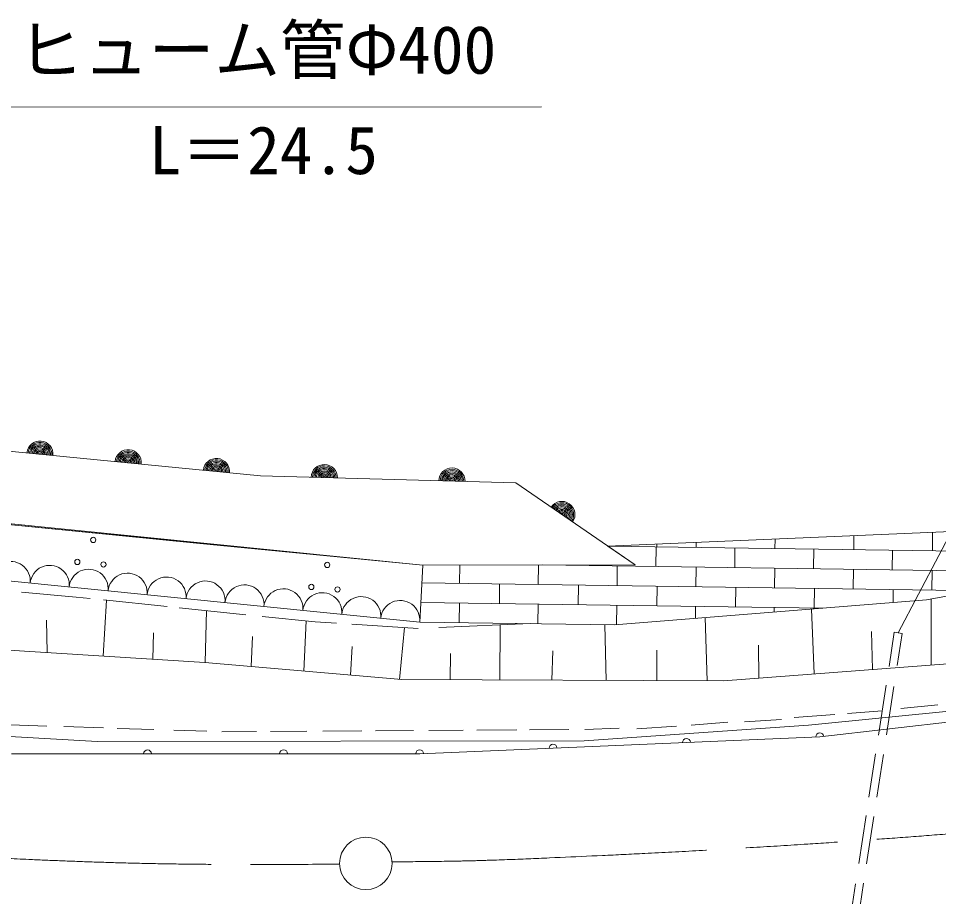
# Model space of a CAD drawing. Units: millimetres, scale not verified. Extents: x 40000 to 680000, y 20000 to 380000.
# Drawn here: x 245033 to 280102, y 274034 to 307510 of the extents above; entities that cross this region are included whole.
import ezdxf
from ezdxf.enums import TextEntityAlignment as Align

# ---------------------------------------------------------------- set-up
doc = ezdxf.new("R2010")
doc.units = ezdxf.units.MM
doc.header["$LTSCALE"] = 1000
doc.linetypes.add('CHAIN', pattern=[18.5, 12, -1.5, 3.5, -1.5])
for name, color, linetype, lineweight in [('M-BGD', 7, 'Continuous', 13), ('M-BMK', 2, 'CHAIN', 13), ('M-BMK-SRVR', 3, 'Continuous', 13), ('M-STR-STR3', 7, 'Continuous', 13)]:
    doc.layers.add(name, color=color, linetype=linetype, lineweight=lineweight)
doc.styles.add('ＭＳ ゴシック', font='')
doc.styles.get('ＭＳ ゴシック').set_extended_font_data('MS Gothic')

msp = doc.modelspace()

# ---------------------------------------------------------------- linework, layer by layer
at = {"layer": 'M-BGD'}
for p, q in [((260449, 286671), (218680, 290849)), ((244172, 291065), (254261, 290071)), ((254261, 290071), (263985, 289805)), ((263985, 289805), (268539, 286681)), ((236932, 288971), (251821, 287507)), ((260449, 286671), (236932, 288971)), ((260327, 284496), (220250, 288516)), ((220250, 288516), (260327, 284496)), ((220250, 288516), (260327, 284496)), ((260327, 284496), (220250, 288516)), ((285116, 288140), (267503, 287392)), ((285116, 288140), (267503, 287392)), ((279642, 285341), (293681, 287928)), ((279642, 285341), (293681, 287928)), ((279867, 287220), (279876, 287918)), ((273867, 287306), (273871, 287662)), ((276867, 287268), (276874, 287790)), ((251821, 287507), (260449, 286671)), ((267503, 287392), (289118, 287087)), ((267503, 287392), (268539, 286681)), ((267867, 287392), (267867, 287407)), ((269332, 286622), (269342, 287372)), ((269367, 287373), (269368, 287471)), ((270867, 287344), (270869, 287535)), ((272332, 286574), (272342, 287324)), ((275332, 286536), (275342, 287286)), ((278332, 286488), (278342, 287238)), ((260449, 286671), (260327, 284496)), ((260327, 284496), (260449, 286671)), ((260327, 284496), (260449, 286671)), ((260449, 286671), (260327, 284496)), ((268539, 286681), (260449, 286671)), ((268539, 286681), (260449, 286671)), ((261848, 285978), (261857, 286673)), ((264848, 285930), (264857, 286677)), ((265023, 286677), (285336, 286390)), ((265607, 286670), (265607, 286677)), ((267107, 286651), (267108, 286679)), ((267848, 285892), (267857, 286642)), ((270848, 285844), (270857, 286594)), ((273848, 285806), (273857, 286556)), ((276848, 285768), (276857, 286518)), ((279848, 285720), (279857, 286470)), ((260411, 285992), (281555, 285693)), ((263364, 285207), (263373, 285957)), ((266364, 285159), (266374, 285909)), ((269364, 285121), (269374, 285871)), ((272364, 285073), (272374, 285823)), ((247236, 285451), (245148, 285644)), ((275364, 285035), (275374, 285785)), ((278367, 285239), (278374, 285737)), ((247773, 285395), (247236, 285451)), ((248269, 283202), (248386, 285331)), ((250697, 285091), (248274, 285343)), ((260369, 285242), (275691, 285026)), ((261829, 284478), (261838, 285228)), ((264829, 284434), (264838, 285180)), ((267756, 284393), (279642, 285341)), ((267756, 284393), (279642, 285341)), ((267829, 284399), (267838, 285142)), ((279820, 282858), (279818, 285372)), ((253705, 284779), (251163, 285043)), ((252150, 282954), (252197, 284935)), ((270833, 284639), (270838, 285094)), ((273836, 284878), (273838, 285056)), ((275362, 282522), (275254, 284991)), ((275338, 284998), (275338, 285037)), ((246134, 283338), (246100, 284565)), ((256343, 284504), (254324, 284714)), ((255909, 282628), (255999, 284540)), ((257160, 284453), (256343, 284504)), ((260269, 284256), (257746, 284416)), ((260327, 284496), (267756, 284393)), ((260327, 284496), (267756, 284393)), ((260329, 284497), (260329, 284546)), ((261053, 284290), (264546, 284438)), ((261079, 284486), (261079, 284487)), ((262579, 284465), (262579, 284468)), ((271282, 282263), (271209, 284669)), ((250159, 283081), (250177, 284083)), ((259562, 282311), (259752, 284289)), ((263378, 282291), (263393, 284389)), ((267439, 282277), (267388, 284398)), ((277582, 282690), (277547, 284134)), ((278212, 282804), (278413, 284109)), ((278413, 284109), (278709, 284063)), ((278521, 282838), (278709, 284063)), ((239854, 283739), (252132, 282955)), ((253902, 282802), (253954, 283951)), ((257695, 282473), (257747, 283570)), ((265367, 282284), (265400, 283408)), ((269360, 282270), (269360, 283427)), ((273253, 282363), (273236, 283613)), ((261490, 282297), (261506, 283305)), ((252132, 282955), (259643, 282304)), ((271903, 282261), (280458, 282907)), ((259643, 282304), (271903, 282261)), ((290074, 282054), (275144, 280569)), ((277809, 280184), (278102, 282089)), ((278115, 280201), (278399, 282047)), ((290838, 281862), (275576, 280124)), ((278660, 281205), (280067, 281346)), ((248033, 279941), (228592, 281062)), ((276148, 280977), (274597, 280863)), ((277951, 281110), (276627, 281012)), ((246113, 280535), (244371, 280593)), ((275144, 280569), (266601, 279975)), ((272073, 280677), (270676, 280566)), ((274120, 280786), (272703, 280698)), ((248272, 280464), (246767, 280514)), ((250191, 280401), (248798, 280447)), ((252217, 280334), (250954, 280375)), ((254113, 280323), (252784, 280315)), ((256031, 280335), (254636, 280326)), ((258123, 280348), (256641, 280339)), ((260085, 280360), (258646, 280351)), ((261981, 280372), (260673, 280364)), ((264029, 280385), (262504, 280375)), ((266013, 280397), (264509, 280388)), ((267930, 280456), (266623, 280401)), ((270109, 280533), (268606, 280434)), ((266601, 279975), (248033, 279941)), ((275576, 280124), (260326, 279482)), ((260326, 279482), (244769, 279472)), ((277447, 277830), (277701, 279480)), ((277749, 277825), (277999, 279448)), ((277056, 275294), (277339, 277128)), ((277358, 275282), (277636, 277086)), ((276665, 272746), (276937, 274520)), ((276963, 272714), (277245, 274546))]:
    msp.add_line(p, q, dxfattribs=at)
for centre in [(247884, 287629), (247279, 286790), (248274, 286695), (256803, 286677), (256198, 285838), (257194, 285743)]:
    msp.add_circle(centre, 100, dxfattribs=at)
for centre, radius, start, end in [((245854, 290899), 500, 354.3779, 174.3779), ((245854, 290899), 500, 354.3779, 174.3779), ((245854, 290899), 450, 354.3779, 174.3779), ((245854, 290899), 400, 354.3779, 174.3779), ((245854, 290899), 350, 354.3779, 174.3779), ((245854, 290899), 300, 354.3779, 174.3779), ((245854, 290899), 250, 354.3779, 174.3779), ((245854, 290899), 200, 354.3779, 174.3779), ((245854, 290899), 150, 354.3779, 174.3779), ((245854, 290899), 100, 354.3779, 174.3779), ((245854, 290899), 50, 354.3779, 174.3779), ((249217, 290568), 500, 354.3779, 174.3779), ((249217, 290568), 500, 354.3779, 174.3779), ((249217, 290568), 450, 354.3779, 174.3779), ((249217, 290568), 400, 354.3779, 174.3779), ((249217, 290568), 350, 354.3779, 174.3779), ((249217, 290568), 300, 354.3779, 174.3779), ((249217, 290568), 250, 354.3779, 174.3779), ((249217, 290568), 200, 354.3779, 174.3779), ((252579, 290237), 500, 354.3779, 174.3779), ((252579, 290237), 500, 354.3779, 174.3779), ((249217, 290568), 150, 354.3779, 174.3779), ((249217, 290568), 100, 354.3779, 174.3779), ((249217, 290568), 50, 354.3779, 174.3779), ((252579, 290237), 450, 354.3779, 174.3779), ((252579, 290237), 400, 354.3779, 174.3779), ((252579, 290237), 350, 354.3779, 174.3779), ((252579, 290237), 300, 354.3779, 174.3779), ((252579, 290237), 250, 354.3779, 174.3779), ((252579, 290237), 200, 354.3779, 174.3779), ((252579, 290237), 150, 354.3779, 174.3779), ((256692, 290005), 500, 358.4314, 178.4314), ((256692, 290005), 500, 358.4314, 178.4314), ((256692, 290005), 450, 358.4314, 178.4314), ((256692, 290005), 400, 358.4314, 178.4314), ((261554, 289872), 500, 358.4314, 178.4314), ((261554, 289872), 500, 358.4314, 178.4314), ((252579, 290237), 100, 354.3779, 174.3779), ((252579, 290237), 50, 354.3779, 174.3779), ((256692, 290005), 350, 358.4314, 178.4314), ((256692, 290005), 300, 358.4314, 178.4314), ((256692, 290005), 250, 358.4314, 178.4314), ((256692, 290005), 200, 358.4314, 178.4314), ((256692, 290005), 150, 358.4314, 178.4314), ((256692, 290005), 100, 358.4314, 178.4314), ((256692, 290005), 50, 358.4314, 178.4314), ((261554, 289872), 450, 358.4314, 178.4314), ((261554, 289872), 400, 358.4314, 178.4314), ((261554, 289872), 350, 358.4314, 178.4314), ((261554, 289872), 300, 358.4314, 178.4314), ((261554, 289872), 250, 358.4314, 178.4314), ((261554, 289872), 200, 358.4314, 178.4314), ((261554, 289872), 150, 358.4314, 178.4314), ((261554, 289872), 100, 358.4314, 178.4314), ((261554, 289872), 50, 358.4314, 178.4314), ((265744, 288599), 500, 325.5441, 145.5441), ((265744, 288599), 500, 325.5441, 145.5441), ((265744, 288599), 450, 325.5441, 145.5441), ((265744, 288599), 400, 325.5441, 145.5441), ((265744, 288599), 350, 325.5441, 145.5441), ((265744, 288599), 300, 325.5441, 145.5441), ((265744, 288599), 250, 325.5441, 145.5441), ((265744, 288599), 200, 325.5441, 145.5441), ((265744, 288599), 150, 325.5441, 145.5441), ((265744, 288599), 100, 325.5441, 145.5441), ((265744, 288599), 50, 325.5441, 145.5441), ((244742, 286064), 746, 353.956, 174.587), ((246226, 285915), 746, 353.956, 174.587), ((247710, 285766), 746, 353.956, 174.587), ((249195, 285617), 746, 353.956, 174.587), ((250679, 285468), 746, 353.956, 174.587), ((252163, 285319), 746, 353.956, 174.587), ((253648, 285170), 746, 353.956, 174.587), ((255132, 285021), 746, 353.956, 174.587), ((256616, 284872), 746, 353.956, 174.587), ((258100, 284723), 746, 353.956, 174.587), ((259585, 284575), 746, 353.956, 174.587), ((275576, 280124), 150, 6.4985, 182.41), ((270493, 279910), 150, 2.41, 182.41), ((249955, 279475), 150, 0.0374, 180.0374), ((255140, 279478), 150, 0.0374, 180.0374), ((260326, 279482), 150, 2.41, 180.0374), ((265409, 279696), 150, 2.41, 182.41)]:
    msp.add_arc(centre, radius, start, end, dxfattribs=at)
at = {"layer": 'M-BMK'}
for points, knots in [([(203543, 279060), (208027, 278562), (212511, 278064), (216999, 277609), (220365, 277268), (223735, 276951), (227107, 276669), (230864, 276355), (234625, 276084), (238388, 275844), (240733, 275694), (243080, 275556), (245427, 275451), (245819, 275433), (246210, 275416), (246601, 275401), (246993, 275385), (247384, 275371), (247775, 275357), (248167, 275344), (248558, 275331), (248950, 275321), (249881, 275295), (250812, 275279), (251743, 275268), (252674, 275258), (253605, 275254), (254537, 275256), (255449, 275257), (256362, 275265), (257274, 275272)], [0, 0, 0, 0, 1, 1, 1, 2, 2, 2, 3, 3, 3, 4, 4, 4, 5, 5, 5, 6, 6, 6, 7, 7, 7, 8, 8, 8, 9, 9, 9, 10, 10, 10, 10]), ([(259272, 275357), (260331, 275366), (261390, 275376), (262448, 275403), (263525, 275432), (264601, 275479), (265678, 275527), (266754, 275575), (267830, 275623), (268906, 275678), (269596, 275712), (270286, 275749), (270976, 275787), (271665, 275826), (272355, 275865), (273045, 275907), (273734, 275948), (274424, 275991), (275113, 276036), (279413, 276316), (283709, 276667), (287993, 277122), (293094, 277663), (298178, 278352), (303263, 279040)], [0, 0, 0, 0, 1, 1, 1, 2, 2, 2, 3, 3, 3, 4, 4, 4, 5, 5, 5, 6, 6, 6, 7, 7, 7, 8, 8, 8, 8])]:
    msp.add_open_spline(points, degree=3, knots=knots, dxfattribs=at)
at = {"layer": 'M-BMK-SRVR'}
msp.add_circle((258274, 275299), 1000, dxfattribs=at)
at = {"layer": 'M-STR-STR3'}
for p, q in [((243778, 304124), (264975, 304138)), ((278562, 284086), (288460, 302979))]:
    msp.add_line(p, q, dxfattribs=at)

# ---------------------------------------------------------------- texts
at = {"layer": 'M-STR-STR3', "style": 'ＭＳ ゴシック'}
for s, p in [('ヒューム管Φ400', (245000, 307223)), ('L＝24.5', (250002, 303402))]:
    msp.add_text(s, height=1833, rotation=0.037, dxfattribs=at).set_placement(p, align=Align.TOP_LEFT)

doc.saveas('drawing.dxf')
